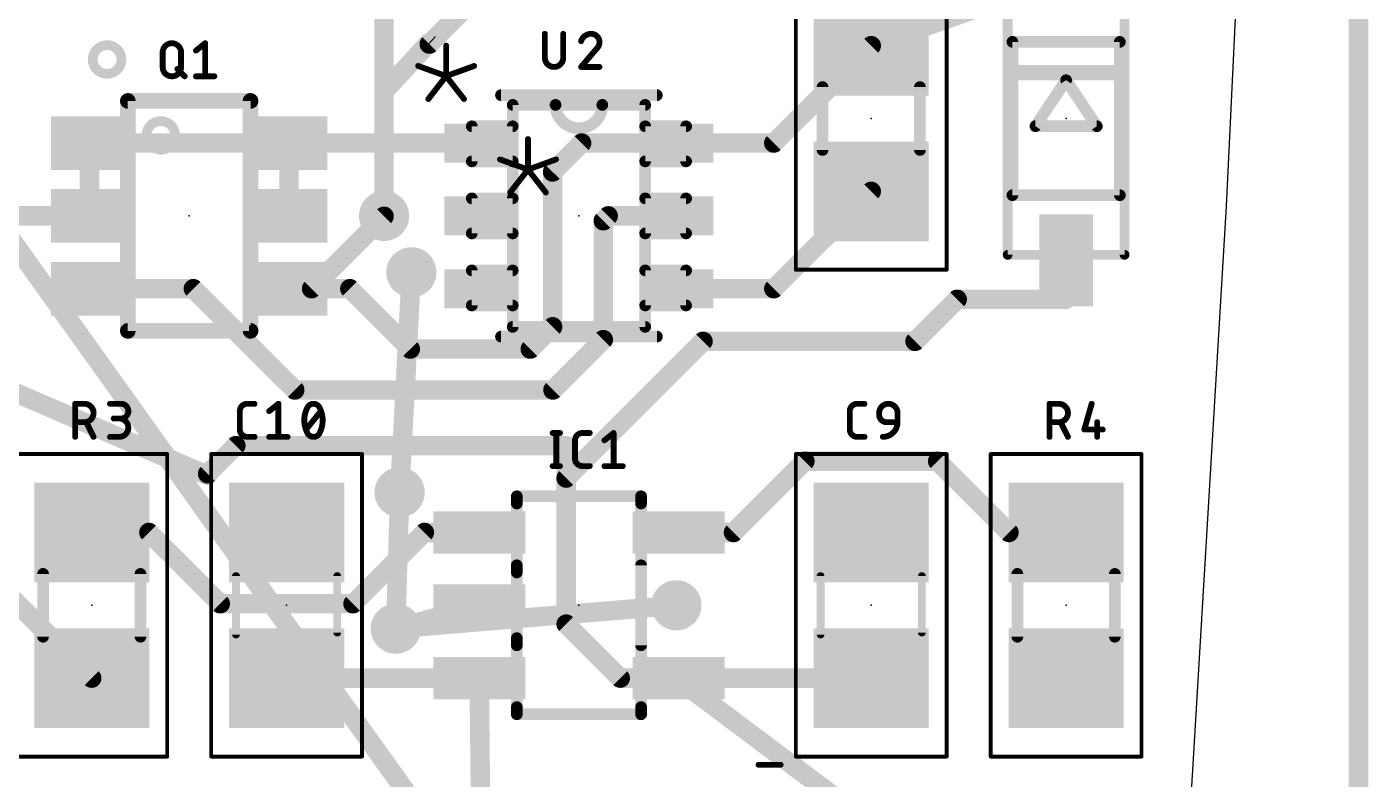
# Model space of a CAD drawing. Extents: x -61.1 to -20.2, y -31.9 to 53.5.
# Drawn here: x -37.68 to -20.19, y -21.32 to -11.5 of the extents above; entities that cross this region are included whole.
import ezdxf

# ---------------------------------------------------------------- set-up
doc = ezdxf.new("R2010")
doc.units = 0
for name, color, linetype in [('1', 12, 'CONTINUOUS'), ('16', 132, 'CONTINUOUS'), ('18', 110, 'CONTINUOUS'), ('20', 31, 'CONTINUOUS'), ('21', 253, 'CONTINUOUS'), ('23', 53, 'CONTINUOUS'), ('25', 253, 'CONTINUOUS'), ('39', 12, 'CONTINUOUS'), ('51', 253, 'CONTINUOUS')]:
    doc.layers.add(name, color=color, linetype=linetype)

# ---------------------------------------------------------------- blocks, each defined once
blk = doc.blocks.new('RECT')
blk.add_solid([(-0.5, -0.5), (0.5, -0.5), (-0.5, 0.5), (0.5, 0.5)])
blk = doc.blocks.new('ROUNDV')
at = {"const_width": 0.5}
blk.add_lwpolyline([(0, -0.25, 1), (0, 0.25, 1), (0, -0.25)], format="xyb", dxfattribs=at)

msp = doc.modelspace()

# ---------------------------------------------------------------- linework, layer by layer
at = {"layer": '1', "const_width": 0.254}
for points in [[(-20.32, 48.26), (-20.32, -24.13)], [(-26.67, -11.75), (-24.13, -10.85)], [(-27.94, -13.02), (-26.67, -11.75)], [(-36.86, -13.02), (-34.26, -13.02)], [(-36.86, -13.02), (-36.86, -13.97)], [(-34.26, -13.02), (-34.26, -13.97)], [(-34.26, -13.02), (-31.7945, -13.02)], [(-30.8229, -13.3971), (-30.4458, -13.02)], [(-30.4458, -13.02), (-29.1655, -13.02)], [(-29.1655, -13.02), (-27.94, -13.02)], [(-30.8229, -15.4167), (-30.8229, -13.3971)], [(-27.94, -14.92), (-26.67, -13.65)], [(-36.86, -13.97), (-38.1, -13.97)], [(-33.02, -13.9751), (-33.9649, -14.92)], [(-33.02, -13.9751), (-33.02, -13.97)], [(-30.099, -13.97), (-30.1625, -14.0335)], [(-30.1625, -14.0335), (-30.1625, -15.5851)], [(-29.1655, -13.97), (-30.099, -13.97)], [(-24.13, -15.058), (-24.13, -14.55)], [(-41.6083, -14.6469), (-35.3194, -17.3557)], [(-35.5051, -14.92), (-36.86, -14.92)], [(-34.1843, -16.2408), (-35.5051, -14.92)], [(-34.26, -14.92), (-33.4659, -14.92)], [(-34.26, -14.92), (-33.9649, -14.92)], [(-33.4659, -14.92), (-32.6785, -15.7074)], [(-29.1655, -14.92), (-27.94, -14.92)], [(-41.8186, -15.0114), (-36.83, -20)], [(-26.0985, -15.6064), (-25.5501, -15.058)], [(-24.13, -15.058), (-25.5501, -15.058)], [(-31.1136, -15.7074), (-30.8229, -15.4167)], [(-30.1625, -15.5851), (-30.8182, -16.2408)], [(-30.6466, -17.3904), (-28.8626, -15.6064)], [(-28.8626, -15.6064), (-26.0985, -15.6064)], [(-32.6785, -15.7074), (-31.1136, -15.7074)], [(-30.8182, -16.2408), (-34.1843, -16.2408)], [(-35.3194, -17.3343), (-34.9525, -16.9674)], [(-34.9525, -16.9674), (-30.6466, -16.9674)], [(-30.6466, -16.9674), (-30.6466, -18.0254)], [(-28.4651, -18.1), (-27.5357, -17.1706)], [(-27.5357, -17.1706), (-25.8043, -17.1706)], [(-25.8043, -17.1706), (-24.8749, -18.1)], [(-35.3194, -17.3557), (-35.3194, -17.3343)], [(-30.6466, -17.3904), (-30.6466, -18.0254)], [(-36.0851, -18.1), (-36.83, -18.1)], [(-35.1557, -19.0294), (-36.0851, -18.1)], [(-32.4949, -18.1), (-33.4243, -19.0294)], [(-31.78, -18.1), (-32.4949, -18.1)], [(-30.6466, -18.0254), (-30.6466, -19.2954)], [(-29.18, -18.1), (-28.4651, -18.1)], [(-24.8749, -18.1), (-24.13, -18.1)], [(-33.4243, -19.0294), (-35.1557, -19.0294)], [(-32.8676, -19.3548), (-31.78, -19.05)], [(-29.942, -20), (-30.6466, -19.2954)], [(-34.29, -20), (-31.78, -20)], [(-31.78, -20), (-31.75, -22.86)], [(-29.942, -20), (-29.21, -20)], [(-29.21, -20), (-29.18, -20)], [(-25.4, -22.86), (-29.21, -20)], [(-26.67, -20), (-29.18, -20)], [(-26.67, -20), (-26.67, -19.8951)]]:
    msp.add_lwpolyline(points, dxfattribs=at)
at = {"layer": '1', "const_width": 0.127}
for points in [[(-26.6912, -11.6901, 1), (-26.6488, -11.8099)], [(-26.6251, -11.7949, 1), (-26.7149, -11.7051)], [(-36.86, -12.9565, 1), (-36.86, -13.0835)], [(-36.7965, -13.02, 1), (-36.9235, -13.02)], [(-34.1965, -13.02, 1), (-34.3235, -13.02)], [(-34.26, -12.9565, 1), (-34.26, -13.0835)], [(-34.26, -13.0835, 1), (-34.26, -12.9565)], [(-31.7945, -13.0835, 1), (-31.7945, -12.9565)], [(-30.4458, -12.9565, 1), (-30.4458, -13.0835)], [(-30.4009, -13.0649, 1), (-30.4907, -12.9751)], [(-29.1655, -12.9565, 1), (-29.1655, -13.0835)], [(-29.1655, -13.0835, 1), (-29.1655, -12.9565)], [(-27.9849, -12.9751, 1), (-27.8951, -13.0649)], [(-27.94, -13.0835, 1), (-27.94, -12.9565)], [(-30.7594, -13.3971, 1), (-30.8864, -13.3971)], [(-30.8678, -13.3522, 1), (-30.778, -13.442)], [(-26.6251, -13.6949, 1), (-26.7149, -13.6051)], [(-36.9235, -13.97, 1), (-36.7965, -13.97)], [(-36.86, -14.0335, 1), (-36.86, -13.9065)], [(-34.3235, -13.97, 1), (-34.1965, -13.97)], [(-32.9565, -13.97, 1), (-33.0835, -13.97)], [(-33.0835, -13.9751, 1), (-32.9565, -13.9751)], [(-32.9751, -14.02, 1), (-33.0649, -13.9302)], [(-30.099, -14.0335, 1), (-30.226, -14.0335)], [(-30.2074, -13.9886, 1), (-30.1176, -14.0784)], [(-30.099, -13.9065, 1), (-30.099, -14.0335)], [(-30.0541, -14.0149, 1), (-30.1439, -13.9251)], [(-29.1655, -14.0335, 1), (-29.1655, -13.9065)], [(-24.0665, -14.55, 1), (-24.1935, -14.55)], [(-36.86, -14.8565, 1), (-36.86, -14.9835)], [(-35.4602, -14.8751, 1), (-35.55, -14.9649)], [(-35.5051, -14.9835, 1), (-35.5051, -14.8565)], [(-34.26, -14.8565, 1), (-34.26, -14.9835)], [(-34.26, -14.8565, 1), (-34.26, -14.9835)], [(-34.0098, -14.8751, 1), (-33.92, -14.9649)], [(-33.9649, -14.9835, 1), (-33.9649, -14.8565)], [(-33.421, -14.8751, 1), (-33.5108, -14.9649)], [(-33.4659, -14.9835, 1), (-33.4659, -14.8565)], [(-29.1655, -14.8565, 1), (-29.1655, -14.9835)], [(-27.9849, -14.8751, 1), (-27.8951, -14.9649)], [(-27.94, -14.9835, 1), (-27.94, -14.8565)], [(-25.5501, -14.9945, 1), (-25.5501, -15.1215)], [(-25.5052, -15.1029, 1), (-25.595, -15.0131)], [(-24.1935, -15.058, 1), (-24.0665, -15.058)], [(-24.13, -15.1215, 1), (-24.13, -14.9945)], [(-30.8864, -15.4167, 1), (-30.7594, -15.4167)], [(-30.778, -15.4616, 1), (-30.8678, -15.3718)], [(-30.226, -15.5851, 1), (-30.099, -15.5851)], [(-30.1176, -15.63, 1), (-30.2074, -15.5402)], [(-28.8626, -15.5429, 1), (-28.8626, -15.6699)], [(-28.8177, -15.6513, 1), (-28.9075, -15.5615)], [(-26.1434, -15.5615, 1), (-26.0536, -15.6513)], [(-26.0985, -15.6699, 1), (-26.0985, -15.5429)], [(-32.6785, -15.6439, 1), (-32.6785, -15.7709)], [(-32.7234, -15.7523, 1), (-32.6336, -15.6625)], [(-31.1585, -15.6625, 1), (-31.0687, -15.7523)], [(-31.1136, -15.7709, 1), (-31.1136, -15.6439)], [(-34.1843, -16.1773, 1), (-34.1843, -16.3043)], [(-34.2292, -16.2857, 1), (-34.1394, -16.1959)], [(-30.8631, -16.1959, 1), (-30.7733, -16.2857)], [(-30.8182, -16.3043, 1), (-30.8182, -16.1773)], [(-34.9525, -16.9039, 1), (-34.9525, -17.0309)], [(-34.9076, -17.0123, 1), (-34.9974, -16.9225)], [(-30.5831, -16.9674, 1), (-30.7101, -16.9674)], [(-30.6466, -17.0309, 1), (-30.6466, -16.9039)], [(-27.5357, -17.1071, 1), (-27.5357, -17.2341)], [(-27.4908, -17.2155, 1), (-27.5806, -17.1257)], [(-25.7594, -17.1257, 1), (-25.8492, -17.2155)], [(-25.8043, -17.2341, 1), (-25.8043, -17.1071)], [(-35.2559, -17.3343, 1), (-35.3829, -17.3343)], [(-35.3643, -17.2894, 1), (-35.2745, -17.3792)], [(-35.3829, -17.3557, 1), (-35.2559, -17.3557)], [(-35.3445, -17.414, 1), (-35.2943, -17.2974)], [(-30.5831, -17.3904, 1), (-30.7101, -17.3904)], [(-30.6915, -17.3455, 1), (-30.6017, -17.4353)], [(-36.83, -18.0365, 1), (-36.83, -18.1635)], [(-36.0402, -18.0551, 1), (-36.13, -18.1449)], [(-36.0851, -18.1635, 1), (-36.0851, -18.0365)], [(-32.4949, -18.0365, 1), (-32.4949, -18.1635)], [(-32.45, -18.1449, 1), (-32.5398, -18.0551)], [(-31.78, -18.1635, 1), (-31.78, -18.0365)], [(-30.5831, -18.0254, 1), (-30.7101, -18.0254)], [(-30.7101, -18.0254, 1), (-30.5831, -18.0254)], [(-30.7101, -18.0254, 1), (-30.5831, -18.0254)], [(-29.18, -18.0365, 1), (-29.18, -18.1635)], [(-28.51, -18.0551, 1), (-28.4202, -18.1449)], [(-28.4651, -18.1635, 1), (-28.4651, -18.0365)], [(-24.8749, -18.0365, 1), (-24.8749, -18.1635)], [(-24.9198, -18.1449, 1), (-24.83, -18.0551)], [(-24.13, -18.1635, 1), (-24.13, -18.0365)], [(-35.1557, -18.9659, 1), (-35.1557, -19.0929)], [(-35.2006, -19.0743, 1), (-35.1108, -18.9845)], [(-33.4692, -18.9845, 1), (-33.3794, -19.0743)], [(-33.4243, -19.0929, 1), (-33.4243, -18.9659)], [(-31.7629, -19.1111, 1), (-31.7971, -18.9889)], [(-32.8847, -19.2937, 1), (-32.8505, -19.4159)], [(-30.6017, -19.2505, 1), (-30.6915, -19.3403)], [(-30.7101, -19.2954, 1), (-30.5831, -19.2954)], [(-36.8749, -20.0449, 1), (-36.7851, -19.9551)], [(-34.29, -19.9365, 1), (-34.29, -20.0635)], [(-31.7165, -19.9993, 1), (-31.8435, -20.0007)], [(-31.78, -20.0635, 1), (-31.78, -19.9365)], [(-29.942, -19.9365, 1), (-29.942, -20.0635)], [(-29.9869, -20.0449, 1), (-29.8971, -19.9551)], [(-29.21, -19.9365, 1), (-29.21, -20.0635)], [(-29.1719, -19.9492, 1), (-29.2481, -20.0508)], [(-29.18, -19.9365, 1), (-29.18, -20.0635)], [(-29.21, -20.0635, 1), (-29.21, -19.9365)], [(-29.18, -20.0635, 1), (-29.18, -19.9365)], [(-26.6065, -19.8951, 1), (-26.7335, -19.8951)], [(-26.67, -20.0635, 1), (-26.67, -19.9365)], [(-26.7335, -20, 1), (-26.6065, -20)]]:
    msp.add_lwpolyline(points, format="xyb", dxfattribs=at)
at = {"layer": '16', "const_width": 0.254}
for points in [[(-26.67, -5.969), (-32.4301, -11.7291)], [(-33.02, -13.97), (-33.02, -10.0382)], [(-32.4413, -11.7189), (-33.02, -12.3475)], [(-32.4301, -11.7291), (-32.4413, -11.7189)], [(-33.02, -13.97), (-33.02, -12.3475)], [(-31.75, -22.86), (-38.1, -13.97)], [(-32.6644, -14.7066), (-32.8168, -17.5768)], [(-32.8168, -17.5768), (-32.8676, -19.3548)], [(-32.8676, -19.3548), (-29.21, -19.05)]]:
    msp.add_lwpolyline(points, dxfattribs=at)
at = {"layer": '16', "const_width": 0.127}
for points in [[(-32.3983, -11.6722, 1), (-32.4843, -11.7656)], [(-32.475, -11.6842, 1), (-32.3852, -11.774)], [(-32.3946, -11.7619, 1), (-32.488, -11.6759)], [(-32.4731, -11.7759, 1), (-32.3871, -11.6824)], [(-32.9565, -12.3475, 1), (-33.0835, -12.3475)], [(-33.0667, -12.3045, 1), (-32.9733, -12.3905)], [(-33.0835, -13.97, 1), (-32.9565, -13.97)], [(-33.0835, -13.97, 1), (-32.9565, -13.97)], [(-32.601, -14.71, 1), (-32.7278, -14.7032)], [(-32.7533, -17.5786, 1), (-32.8803, -17.575)], [(-32.8802, -17.5734, 1), (-32.7534, -17.5802)], [(-29.2047, -19.1133, 1), (-29.2153, -18.9867)], [(-32.8729, -19.2915, 1), (-32.8623, -19.4181)], [(-32.9311, -19.353, 1), (-32.8041, -19.3566)]]:
    msp.add_lwpolyline(points, format="xyb", dxfattribs=at)
at = {"layer": '20'}
for p, q in [((-22.0412, -13.8413), (-21.6115, -4.9089)), ((-22.5631, -22.6393), (-22.0412, -13.8413))]:
    msp.add_line(p, q, dxfattribs=at)
at = {"layer": '21'}
for points, const_width in [([(-24.892, -14.478), (-24.892, -10.922)], 0.127), ([(-23.368, -10.922), (-23.368, -14.478)], 0.127), ([(-32.2107, -11.7489), (-32.2107, -12.1468)], 0.0762), ([(-32.2107, -12.1468), (-32.5755, -12.0142)], 0.0762), ([(-32.2107, -12.1468), (-31.846, -12.0142)], 0.0762), ([(-32.4429, -12.4453), (-32.2107, -12.1468)], 0.0762), ([(-32.2107, -12.1468), (-31.9786, -12.4453)], 0.0762), ([(-34.76, -12.47), (-36.36, -12.47)], 0.127), ([(-36.36, -15.47), (-36.36, -12.47)], 0.127), ([(-29.464, -12.3952), (-31.496, -12.3952)], 0.1524), ([(-23.368, -14.478), (-24.892, -14.478)], 0.127), ([(-34.78, -15.46), (-36.36, -15.47)], 0.127), ([(-31.496, -15.5448), (-29.464, -15.5448)], 0.1524), ([(-31.29, -17.628), (-29.67, -17.628)], 0.1524), ([(-31.29, -17.722), (-31.29, -17.628)], 0.1524), ([(-29.67, -17.628), (-29.67, -17.722)], 0.1524), ([(-31.29, -18.622), (-31.29, -18.528)], 0.1524), ([(-29.67, -18.528), (-29.67, -19.572)], 0.1524), ([(-31.29, -19.572), (-31.29, -19.478)], 0.1524), ([(-31.29, -20.472), (-31.29, -20.378)], 0.1524), ([(-29.67, -20.472), (-31.29, -20.472)], 0.1524), ([(-29.67, -20.378), (-29.67, -20.472)], 0.1524)]:
    msp.add_lwpolyline(points, dxfattribs=dict(at, const_width=const_width))
for points, const_width in [([(-36.63, -12.1168, 1), (-36.63, -11.7432, 1), (-36.63, -12.1168)], 0.127), ([(-32.1917, -11.7489, 1), (-32.2298, -11.7489)], 0.0381), ([(-32.569, -11.9963, 1), (-32.582, -12.0321)], 0.0381), ([(-31.8394, -12.0321, 1), (-31.8525, -11.9963)], 0.0381), ([(-32.1957, -12.1352, 1), (-32.2258, -12.1585)], 0.0381), ([(-32.2172, -12.1289, 1), (-32.2042, -12.1647)], 0.0381), ([(-32.2298, -12.1468, 1), (-32.1917, -12.1468)], 0.0381), ([(-32.1957, -12.1585, 1), (-32.2258, -12.1352)], 0.0381), ([(-32.2172, -12.1647, 1), (-32.2042, -12.1289)], 0.0381), ([(-36.3282, -12.47, 1), (-36.3918, -12.47)], 0.0635), ([(-36.36, -12.4383, 1), (-36.36, -12.5018)], 0.0635), ([(-34.76, -12.5018, 1), (-34.76, -12.4383)], 0.0635), ([(-31.496, -12.3571, 1), (-31.496, -12.4333)], 0.0762), ([(-29.464, -12.4333, 1), (-29.464, -12.3571)], 0.0762), ([(-32.4579, -12.4336, 1), (-32.4278, -12.457)], 0.0381), ([(-31.9936, -12.457, 1), (-31.9636, -12.4336)], 0.0381), ([(-35.93, -13.1068, 1), (-35.93, -12.7332, 1), (-35.93, -13.1068)], 0.127), ([(-24.892, -14.4463, 1), (-24.892, -14.5098)], 0.0635), ([(-24.9237, -14.478, 1), (-24.8603, -14.478)], 0.0635), ([(-23.3998, -14.478, 1), (-23.3363, -14.478)], 0.0635), ([(-23.368, -14.5098, 1), (-23.368, -14.4463)], 0.0635), ([(-36.3918, -15.47, 1), (-36.3282, -15.47)], 0.0635), ([(-36.3602, -15.4383, 1), (-36.3598, -15.5017)], 0.0635), ([(-34.7798, -15.4917, 1), (-34.7802, -15.4283)], 0.0635), ([(-31.496, -15.5067, 1), (-31.496, -15.5829)], 0.0762), ([(-29.464, -15.5829, 1), (-29.464, -15.5067)], 0.0762), ([(-31.29, -17.5899, 1), (-31.29, -17.6661)], 0.0762), ([(-31.2519, -17.628, 1), (-31.3281, -17.628)], 0.0762), ([(-29.6319, -17.628, 1), (-29.7081, -17.628)], 0.0762), ([(-29.67, -17.6661, 1), (-29.67, -17.5899)], 0.0762), ([(-31.3281, -17.722, 1), (-31.2519, -17.722)], 0.0762), ([(-29.7081, -17.722, 1), (-29.6319, -17.722)], 0.0762), ([(-31.2519, -18.528, 1), (-31.3281, -18.528)], 0.0762), ([(-29.6319, -18.528, 1), (-29.7081, -18.528)], 0.0762), ([(-31.3281, -18.622, 1), (-31.2519, -18.622)], 0.0762), ([(-31.2519, -19.478, 1), (-31.3281, -19.478)], 0.0762), ([(-31.3281, -19.572, 1), (-31.2519, -19.572)], 0.0762), ([(-29.7081, -19.572, 1), (-29.6319, -19.572)], 0.0762), ([(-31.2519, -20.378, 1), (-31.3281, -20.378)], 0.0762), ([(-31.29, -20.4339, 1), (-31.29, -20.5101)], 0.0762), ([(-31.3281, -20.472, 1), (-31.2519, -20.472)], 0.0762), ([(-29.6319, -20.378, 1), (-29.7081, -20.378)], 0.0762), ([(-29.7081, -20.472, 1), (-29.6319, -20.472)], 0.0762), ([(-29.67, -20.5101, 1), (-29.67, -20.4339)], 0.0762)]:
    msp.add_lwpolyline(points, format="xyb", dxfattribs=dict(at, const_width=const_width))
at = {"layer": '23'}
for p in [(-26.67, -12.7), (-24.13, -12.7), (-35.56, -13.97), (-30.48, -13.97), (-36.83, -19.05), (-34.29, -19.05), (-30.48, -19.05), (-26.67, -19.05), (-24.13, -19.05)]:
    msp.add_point(p, dxfattribs=at)
at = {"layer": '25'}
for points, const_width in [([(-35.6657, -11.8376, 1), (-35.9056, -11.8376)], 0.0762), ([(-35.3325, -11.7177, 1), (-35.3706, -11.7177)], 0.0381), ([(-35.3396, -11.7326, 1), (-35.3634, -11.7028)], 0.0381), ([(-30.9055, -11.5951, 1), (-30.9436, -11.5951)], 0.0381), ([(-30.6656, -11.5951, 1), (-30.7037, -11.5951)], 0.0381), ([(-30.3201, -11.5951, 0.3252), (-30.4521, -11.6911)], 0.0762), ([(-30.4702, -11.6852, 1), (-30.4339, -11.6969)], 0.0381), ([(-30.2122, -11.7031, 0.4142), (-30.3201, -11.5951)], 0.0762), ([(-30.3201, -11.5761, 1), (-30.3201, -11.6142)], 0.0381), ([(-30.3201, -11.6141, 1), (-30.3201, -11.5761)], 0.0381), ([(-30.2482, -11.787, 0.2053), (-30.2122, -11.7031)], 0.0762), ([(-30.1931, -11.703, 1), (-30.2312, -11.7031)], 0.0381), ([(-30.2312, -11.7031, 1), (-30.1931, -11.7031)], 0.0381), ([(-35.8865, -11.8376, 1), (-35.9246, -11.8376)], 0.0381), ([(-35.9246, -11.8376, 1), (-35.8865, -11.8376)], 0.0381), ([(-35.6466, -11.8376, 1), (-35.6847, -11.8376)], 0.0381), ([(-35.6847, -11.8376, 1), (-35.6466, -11.8376)], 0.0381), ([(-35.4834, -11.7988, 1), (-35.4596, -11.8285)], 0.0381), ([(-30.9055, -11.907, 1), (-30.9436, -11.907)], 0.0381), ([(-30.9436, -11.907, 1), (-30.9055, -11.907)], 0.0381), ([(-30.9245, -11.907, 1), (-30.6846, -11.907)], 0.0762), ([(-30.6656, -11.907, 1), (-30.7037, -11.907)], 0.0381), ([(-30.7037, -11.907, 1), (-30.6656, -11.907)], 0.0381), ([(-30.2613, -11.7732, 1), (-30.235, -11.8008)], 0.0381), ([(-30.2336, -11.7994, 1), (-30.2627, -11.7747)], 0.0381), ([(-35.9056, -12.0295, 1), (-35.6657, -12.0295)], 0.0762), ([(-35.8865, -12.0295, 1), (-35.9246, -12.0295)], 0.0381), ([(-35.9246, -12.0295, 1), (-35.8865, -12.0295)], 0.0381), ([(-35.7002, -12.0401, 1), (-35.7271, -12.067)], 0.0381), ([(-35.6466, -12.0295, 1), (-35.6847, -12.0295)], 0.0381), ([(-35.6847, -12.0295, 1), (-35.6466, -12.0295)], 0.0381), ([(-30.4521, -12.0079, 1), (-30.4521, -12.046)], 0.0381), ([(-30.4666, -12.0146, 1), (-30.4375, -12.0392)], 0.0381), ([(-30.2122, -12.046, 1), (-30.2122, -12.0079)], 0.0381), ([(-35.6312, -12.163, 1), (-35.6042, -12.136)], 0.0381), ([(-35.4715, -12.1304, 1), (-35.4715, -12.1685)], 0.0381), ([(-35.3706, -12.1495, 1), (-35.3325, -12.1495)], 0.0381), ([(-35.2316, -12.1685, 1), (-35.2316, -12.1304)], 0.0381), ([(-37.0269, -16.4211, 1), (-37.065, -16.4211)], 0.0381), ([(-37.0459, -16.402, 1), (-37.0459, -16.4401)], 0.0381), ([(-36.926, -16.661, 1), (-36.926, -16.4211)], 0.0762), ([(-36.926, -16.402, 1), (-36.926, -16.4401)], 0.0381), ([(-36.926, -16.4401, 1), (-36.926, -16.402)], 0.0381), ([(-36.5929, -16.402, 1), (-36.5929, -16.4401)], 0.0381), ([(-36.449, -16.613, 1), (-36.449, -16.4211)], 0.0762), ([(-36.449, -16.402, 1), (-36.449, -16.4401)], 0.0381), ([(-36.449, -16.4401, 1), (-36.449, -16.402)], 0.0381), ([(-34.8041, -16.4211, 0.4142), (-34.9001, -16.5171)], 0.0762), ([(-34.8041, -16.402, 1), (-34.8041, -16.4401)], 0.0381), ([(-34.8041, -16.4401, 1), (-34.8041, -16.402)], 0.0381), ([(-34.7082, -16.4401, 1), (-34.7082, -16.402)], 0.0381), ([(-34.3782, -16.4211, 1), (-34.4163, -16.4211)], 0.0381), ([(-34.3853, -16.436, 1), (-34.4091, -16.4062)], 0.0381), ([(-33.94, -16.4211, 0.3205), (-34.024, -16.4811)], 0.0762), ([(-33.8561, -16.4811, 0.3205), (-33.94, -16.4211)], 0.0762), ([(-33.94, -16.4021, 1), (-33.94, -16.4401)], 0.0381), ([(-33.94, -16.4401, 1), (-33.94, -16.4021)], 0.0381), ([(-26.8539, -16.4211, 0.4142), (-26.9499, -16.5171)], 0.0762), ([(-26.8539, -16.402, 1), (-26.8539, -16.4401)], 0.0381), ([(-26.8539, -16.4401, 1), (-26.8539, -16.402)], 0.0381), ([(-26.758, -16.4401, 1), (-26.758, -16.402)], 0.0381), ([(-26.3271, -16.541, 1), (-26.567, -16.541)], 0.0762), ([(-24.3269, -16.4211, 1), (-24.365, -16.4211)], 0.0381), ([(-24.3459, -16.402, 1), (-24.3459, -16.4401)], 0.0381), ([(-24.226, -16.661, 1), (-24.226, -16.4211)], 0.0762), ([(-24.226, -16.402, 1), (-24.226, -16.4401)], 0.0381), ([(-24.226, -16.4401, 1), (-24.226, -16.402)], 0.0381), ([(-23.7787, -16.4263, 1), (-23.8153, -16.4159)], 0.0381), ([(-36.545, -16.594, 1), (-36.545, -16.6321)], 0.0381), ([(-36.473, -16.8529, 1), (-36.473, -16.613)], 0.0762), ([(-36.473, -16.594, 1), (-36.473, -16.6321)], 0.0381), ([(-36.449, -16.594, 1), (-36.449, -16.6321)], 0.0381), ([(-36.449, -16.6321, 1), (-36.449, -16.594)], 0.0381), ([(-34.881, -16.5171, 1), (-34.9191, -16.5171)], 0.0381), ([(-34.9191, -16.5171, 1), (-34.881, -16.5171)], 0.0381), ([(-34.5291, -16.5022, 1), (-34.5053, -16.5319)], 0.0381), ([(-34.024, -16.4811, 0.1139), (-34.06, -16.637)], 0.0762), ([(-34.06, -16.637, 0.1139), (-34.024, -16.7929)], 0.0762), ([(-34.0409, -16.637, 1), (-34.079, -16.637)], 0.0381), ([(-34.042, -16.4749, 1), (-34.006, -16.4873)], 0.0381), ([(-34.0069, -16.4894, 1), (-34.0411, -16.4727)], 0.0381), ([(-33.8201, -16.637, 0.1139), (-33.8561, -16.4811)], 0.0762), ([(-33.839, -16.4727, 1), (-33.8732, -16.4894)], 0.0381), ([(-33.8561, -16.7929, 0.1139), (-33.8201, -16.637)], 0.0762), ([(-33.8741, -16.4873, 1), (-33.8381, -16.4749)], 0.0381), ([(-33.8292, -16.529, 1), (-33.859, -16.5052)], 0.0381), ([(-33.8011, -16.637, 1), (-33.8391, -16.637)], 0.0381), ([(-26.9308, -16.5171, 1), (-26.9689, -16.5171)], 0.0381), ([(-26.9689, -16.5171, 1), (-26.9308, -16.5171)], 0.0381), ([(-26.567, -16.565, 0.4142), (-26.471, -16.661)], 0.0762), ([(-26.5479, -16.541, 1), (-26.586, -16.541)], 0.0381), ([(-26.586, -16.541, 1), (-26.5479, -16.541)], 0.0381), ([(-26.5479, -16.565, 1), (-26.586, -16.565)], 0.0381), ([(-26.586, -16.565, 1), (-26.5479, -16.565)], 0.0381), ([(-26.3081, -16.541, 1), (-26.3462, -16.541)], 0.0381), ([(-26.3462, -16.541, 1), (-26.3081, -16.541)], 0.0381), ([(-37.0459, -16.6419, 1), (-37.0459, -16.68)], 0.0381), ([(-36.926, -16.6419, 1), (-36.926, -16.68)], 0.0381), ([(-36.926, -16.68, 1), (-36.926, -16.6419)], 0.0381), ([(-36.8849, -16.6525, 1), (-36.919, -16.6695)], 0.0381), ([(-34.9001, -16.7569, 0.4142), (-34.8041, -16.8529)], 0.0762), ([(-34.881, -16.7569, 1), (-34.9191, -16.7569)], 0.0381), ([(-34.9191, -16.7569, 1), (-34.881, -16.7569)], 0.0381), ([(-34.079, -16.637, 1), (-34.0409, -16.637)], 0.0381), ([(-34.0509, -16.745, 1), (-34.0211, -16.7688)], 0.0381), ([(-34.024, -16.7929, 0.3205), (-33.94, -16.8529)], 0.0762), ([(-34.006, -16.7867, 1), (-34.042, -16.7991)], 0.0381), ([(-34.0411, -16.8013, 1), (-34.0069, -16.7846)], 0.0381), ([(-33.94, -16.8529, 0.3205), (-33.8561, -16.7929)], 0.0762), ([(-33.8732, -16.7846, 1), (-33.839, -16.8013)], 0.0381), ([(-33.8381, -16.7991, 1), (-33.8741, -16.7867)], 0.0381), ([(-33.8391, -16.637, 1), (-33.8011, -16.637)], 0.0381), ([(-30.8229, -16.783, 1), (-30.8229, -16.8211)], 0.0381), ([(-30.7559, -16.8021, 1), (-30.794, -16.8021)], 0.0381), ([(-30.7269, -16.8211, 1), (-30.7269, -16.783)], 0.0381), ([(-30.4351, -16.8021, 0.4142), (-30.531, -16.8981)], 0.0762), ([(-30.4351, -16.783, 1), (-30.4351, -16.8211)], 0.0381), ([(-30.4351, -16.8211, 1), (-30.4351, -16.783)], 0.0381), ([(-30.3391, -16.8211, 1), (-30.3391, -16.783)], 0.0381), ([(-30.0091, -16.8021, 1), (-30.0472, -16.8021)], 0.0381), ([(-30.0163, -16.817, 1), (-30.0401, -16.7872)], 0.0381), ([(-26.9499, -16.7569, 0.4142), (-26.8539, -16.8529)], 0.0762), ([(-26.9308, -16.7569, 1), (-26.9689, -16.7569)], 0.0381), ([(-26.9689, -16.7569, 1), (-26.9308, -16.7569)], 0.0381), ([(-26.519, -16.8529, 0.4142), (-26.3271, -16.661)], 0.0762), ([(-26.471, -16.6419, 1), (-26.471, -16.68)], 0.0381), ([(-26.471, -16.68, 1), (-26.471, -16.6419)], 0.0381), ([(-26.3081, -16.661, 1), (-26.3462, -16.661)], 0.0381), ([(-26.3462, -16.661, 1), (-26.3081, -16.661)], 0.0381), ([(-26.3271, -16.68, 1), (-26.3271, -16.6419)], 0.0381), ([(-24.3459, -16.6419, 1), (-24.3459, -16.68)], 0.0381), ([(-24.226, -16.6419, 1), (-24.226, -16.68)], 0.0381), ([(-24.226, -16.68, 1), (-24.226, -16.6419)], 0.0381), ([(-24.1849, -16.6525, 1), (-24.219, -16.6695)], 0.0381), ([(-23.9113, -16.7517, 1), (-23.8746, -16.7622)], 0.0381), ([(-23.8929, -16.7379, 1), (-23.8929, -16.776)], 0.0381), ([(-23.706, -16.661, 1), (-23.7441, -16.661)], 0.0381), ([(-23.653, -16.776, 1), (-23.653, -16.7379)], 0.0381), ([(-37.065, -16.8529, 1), (-37.0269, -16.8529)], 0.0381), ([(-36.8231, -16.8614, 1), (-36.789, -16.8444)], 0.0381), ([(-36.5929, -16.8339, 1), (-36.5929, -16.872)], 0.0381), ([(-36.473, -16.8339, 1), (-36.473, -16.872)], 0.0381), ([(-36.473, -16.872, 1), (-36.473, -16.8339)], 0.0381), ([(-34.8041, -16.8339, 1), (-34.8041, -16.872)], 0.0381), ([(-34.8041, -16.872, 1), (-34.8041, -16.8339)], 0.0381), ([(-34.7082, -16.872, 1), (-34.7082, -16.8339)], 0.0381), ([(-34.5172, -16.8339, 1), (-34.5172, -16.872)], 0.0381), ([(-34.4163, -16.8529, 1), (-34.3782, -16.8529)], 0.0381), ([(-34.2773, -16.872, 1), (-34.2773, -16.8339)], 0.0381), ([(-33.94, -16.8339, 1), (-33.94, -16.8719)], 0.0381), ([(-33.94, -16.8719, 1), (-33.94, -16.8339)], 0.0381), ([(-30.512, -16.8981, 1), (-30.5501, -16.8981)], 0.0381), ([(-30.5501, -16.8981, 1), (-30.512, -16.8981)], 0.0381), ([(-30.16, -16.8832, 1), (-30.1362, -16.9129)], 0.0381), ([(-26.8539, -16.8339, 1), (-26.8539, -16.872)], 0.0381), ([(-26.8539, -16.872, 1), (-26.8539, -16.8339)], 0.0381), ([(-26.758, -16.872, 1), (-26.758, -16.8339)], 0.0381), ([(-26.519, -16.8339, 1), (-26.519, -16.8719)], 0.0381), ([(-24.365, -16.8529, 1), (-24.3269, -16.8529)], 0.0381), ([(-24.1231, -16.8614, 1), (-24.089, -16.8444)], 0.0381), ([(-23.7441, -16.8529, 1), (-23.706, -16.8529)], 0.0381), ([(-30.512, -17.1379, 1), (-30.5501, -17.1379)], 0.0381), ([(-30.5501, -17.1379, 1), (-30.512, -17.1379)], 0.0381), ([(-30.531, -17.1379, 0.4142), (-30.4351, -17.2339)], 0.0762), ([(-30.8229, -17.2149, 1), (-30.8229, -17.253)], 0.0381), ([(-30.794, -17.2339, 1), (-30.7559, -17.2339)], 0.0381), ([(-30.7269, -17.253, 1), (-30.7269, -17.2149)], 0.0381), ([(-30.4351, -17.2149, 1), (-30.4351, -17.253)], 0.0381), ([(-30.4351, -17.253, 1), (-30.4351, -17.2149)], 0.0381), ([(-30.3391, -17.253, 1), (-30.3391, -17.2149)], 0.0381), ([(-30.1481, -17.2149, 1), (-30.1481, -17.253)], 0.0381), ([(-30.0472, -17.2339, 1), (-30.0091, -17.2339)], 0.0381), ([(-29.9082, -17.253, 1), (-29.9082, -17.2149)], 0.0381), ([(-28.139, -21.1109, 1), (-28.139, -21.149)], 0.0381), ([(-27.8511, -21.149, 1), (-27.8511, -21.1109)], 0.0381)]:
    msp.add_lwpolyline(points, format="xyb", dxfattribs=dict(at, const_width=const_width))
at = {"layer": '25', "const_width": 0.0762}
for points in [[(-35.4715, -11.8136), (-35.3515, -11.7177)], [(-35.3515, -11.7177), (-35.3515, -12.1495)], [(-30.9245, -11.5951), (-30.9245, -11.907)], [(-30.6846, -11.907), (-30.6846, -11.5951)], [(-35.9056, -12.0295), (-35.9056, -11.8376)], [(-35.6657, -11.8376), (-35.6657, -12.0295)], [(-30.2482, -11.787), (-30.4521, -12.0269)], [(-35.7136, -12.0535), (-35.6177, -12.1495)], [(-30.4521, -12.0269), (-30.2122, -12.0269)], [(-35.4715, -12.1495), (-35.2316, -12.1495)], [(-37.0459, -16.8529), (-37.0459, -16.4211)], [(-37.0459, -16.4211), (-36.926, -16.4211)], [(-36.5929, -16.4211), (-36.449, -16.4211)], [(-34.8041, -16.4211), (-34.7082, -16.4211)], [(-34.5172, -16.5171), (-34.3972, -16.4211)], [(-34.3972, -16.4211), (-34.3972, -16.8529)], [(-26.8539, -16.4211), (-26.758, -16.4211)], [(-24.3459, -16.8529), (-24.3459, -16.4211)], [(-24.3459, -16.4211), (-24.226, -16.4211)], [(-23.797, -16.4211), (-23.8929, -16.7569)], [(-36.449, -16.613), (-36.545, -16.613)], [(-34.9001, -16.7569), (-34.9001, -16.5171)], [(-34.036, -16.7569), (-33.8441, -16.5171)], [(-26.9499, -16.7569), (-26.9499, -16.5171)], [(-26.567, -16.565), (-26.567, -16.541)], [(-26.3271, -16.541), (-26.3271, -16.661)], [(-36.926, -16.661), (-37.0459, -16.661)], [(-36.806, -16.8529), (-36.902, -16.661)], [(-30.8229, -16.8021), (-30.7269, -16.8021)], [(-30.7749, -16.8021), (-30.7749, -17.2339)], [(-30.4351, -16.8021), (-30.3391, -16.8021)], [(-30.1481, -16.8981), (-30.0282, -16.8021)], [(-30.0282, -16.8021), (-30.0282, -17.2339)], [(-26.3271, -16.661), (-26.471, -16.661)], [(-24.226, -16.661), (-24.3459, -16.661)], [(-24.106, -16.8529), (-24.202, -16.661)], [(-23.8929, -16.7569), (-23.653, -16.7569)], [(-23.725, -16.661), (-23.725, -16.8529)], [(-36.5929, -16.8529), (-36.473, -16.8529)], [(-34.7082, -16.8529), (-34.8041, -16.8529)], [(-34.5172, -16.8529), (-34.2773, -16.8529)], [(-30.531, -17.1379), (-30.531, -16.8981)], [(-26.758, -16.8529), (-26.8539, -16.8529)], [(-30.8229, -17.2339), (-30.7269, -17.2339)], [(-30.3391, -17.2339), (-30.4351, -17.2339)], [(-30.1481, -17.2339), (-29.9082, -17.2339)], [(-28.139, -21.13), (-27.8511, -21.13)]]:
    msp.add_lwpolyline(points, dxfattribs=at)
at = {"layer": '39', "const_width": 0.0508}
for points in [[(-27.653, -14.673), (-27.653, -10.727)], [(-25.687, -10.727), (-25.687, -14.673)], [(-25.687, -14.673), (-27.653, -14.673)], [(-37.813, -17.077), (-35.847, -17.077)], [(-35.847, -17.077), (-35.847, -21.023)], [(-35.273, -21.023), (-35.273, -17.077)], [(-35.273, -17.077), (-33.307, -17.077)], [(-33.307, -17.077), (-33.307, -21.023)], [(-27.653, -21.023), (-27.653, -17.077)], [(-27.653, -17.077), (-25.687, -17.077)], [(-25.687, -17.077), (-25.687, -21.023)], [(-25.113, -21.023), (-25.113, -17.077)], [(-25.113, -17.077), (-23.147, -17.077)], [(-23.147, -17.077), (-23.147, -21.023)], [(-35.847, -21.023), (-37.813, -21.023)], [(-33.307, -21.023), (-35.273, -21.023)], [(-25.687, -21.023), (-27.653, -21.023)], [(-23.147, -21.023), (-25.113, -21.023)]]:
    msp.add_lwpolyline(points, dxfattribs=at)
at = {"layer": '39', "const_width": 0.0254}
for points in [[(-27.653, -14.6603, 1), (-27.653, -14.6857)], [(-27.6657, -14.673, 1), (-27.6403, -14.673)], [(-25.6997, -14.673, 1), (-25.6743, -14.673)], [(-25.687, -14.6857, 1), (-25.687, -14.6603)], [(-35.8343, -17.077, 1), (-35.8597, -17.077)], [(-35.847, -17.0897, 1), (-35.847, -17.0643)], [(-35.2603, -17.077, 1), (-35.2857, -17.077)], [(-35.273, -17.0643, 1), (-35.273, -17.0897)], [(-33.2943, -17.077, 1), (-33.3197, -17.077)], [(-33.307, -17.0897, 1), (-33.307, -17.0643)], [(-27.6403, -17.077, 1), (-27.6657, -17.077)], [(-27.653, -17.0643, 1), (-27.653, -17.0897)], [(-25.6743, -17.077, 1), (-25.6997, -17.077)], [(-25.687, -17.0897, 1), (-25.687, -17.0643)], [(-25.1003, -17.077, 1), (-25.1257, -17.077)], [(-25.113, -17.0643, 1), (-25.113, -17.0897)], [(-23.1343, -17.077, 1), (-23.1597, -17.077)], [(-23.147, -17.0897, 1), (-23.147, -17.0643)], [(-35.8597, -21.023, 1), (-35.8343, -21.023)], [(-35.847, -21.0357, 1), (-35.847, -21.0103)], [(-35.273, -21.0103, 1), (-35.273, -21.0357)], [(-35.2857, -21.023, 1), (-35.2603, -21.023)], [(-33.3197, -21.023, 1), (-33.2943, -21.023)], [(-33.307, -21.0357, 1), (-33.307, -21.0103)], [(-27.653, -21.0103, 1), (-27.653, -21.0357)], [(-27.6657, -21.023, 1), (-27.6403, -21.023)], [(-25.6997, -21.023, 1), (-25.6743, -21.023)], [(-25.687, -21.0357, 1), (-25.687, -21.0103)], [(-25.113, -21.0103, 1), (-25.113, -21.0357)], [(-25.1257, -21.023, 1), (-25.1003, -21.023)], [(-23.1597, -21.023, 1), (-23.1343, -21.023)], [(-23.147, -21.0357, 1), (-23.147, -21.0103)]]:
    msp.add_lwpolyline(points, format="xyb", dxfattribs=at)
at = {"layer": '51'}
for points, const_width in [([(-24.83, -13.7), (-24.83, -11.7)], 0.1524), ([(-24.83, -11.7), (-23.43, -11.7)], 0.1524), ([(-23.43, -11.7), (-23.43, -13.7)], 0.1524), ([(-27.305, -13.11), (-27.305, -12.29)], 0.1524), ([(-26.035, -13.11), (-26.035, -12.29)], 0.1524), ([(-24.53, -12.8), (-24.13, -12.2)], 0.1524), ([(-24.13, -12.2), (-23.73, -12.8)], 0.1524), ([(-36.36, -12.47), (-34.76, -12.47)], 0.2032), ([(-36.36, -15.47), (-36.36, -12.47)], 0.2032), ([(-34.76, -12.47), (-34.76, -15.47)], 0.2032), ([(-30.7848, -12.5222), (-31.3436, -12.5222)], 0.1524), ([(-31.3436, -12.5222), (-31.3436, -15.4178)], 0.1524), ([(-30.1752, -12.5222), (-30.7848, -12.5222)], 0.1524), ([(-29.6164, -12.5222), (-30.1752, -12.5222)], 0.1524), ([(-29.6164, -15.4178), (-29.6164, -12.5222)], 0.1524), ([(-31.3436, -12.8016), (-31.877, -12.8016)], 0.1524), ([(-31.877, -12.8016), (-31.877, -13.2588)], 0.1524), ([(-31.3436, -13.2588), (-31.3436, -12.8016)], 0.1524), ([(-29.6164, -12.8016), (-29.6164, -13.2588)], 0.1524), ([(-29.083, -12.8016), (-29.6164, -12.8016)], 0.1524), ([(-29.083, -13.2588), (-29.083, -12.8016)], 0.1524), ([(-23.73, -12.8), (-24.53, -12.8)], 0.1524), ([(-31.1439, -12.9681), (-31.1439, -13.366)], 0.0762), ([(-31.877, -13.2588), (-31.3436, -13.2588)], 0.1524), ([(-31.1439, -13.366), (-31.5087, -13.2334)], 0.0762), ([(-31.1439, -13.366), (-30.7792, -13.2334)], 0.0762), ([(-29.6164, -13.2588), (-29.083, -13.2588)], 0.1524), ([(-31.3761, -13.6645), (-31.1439, -13.366)], 0.0762), ([(-31.1439, -13.366), (-30.9118, -13.6645)], 0.0762), ([(-23.43, -13.7), (-24.83, -13.7)], 0.1524), ([(-31.3436, -13.7414), (-31.877, -13.7414)], 0.1524), ([(-31.877, -13.7414), (-31.877, -14.1986)], 0.1524), ([(-31.3436, -14.1986), (-31.3436, -13.7414)], 0.1524), ([(-29.6164, -13.7414), (-29.6164, -14.1986)], 0.1524), ([(-29.083, -13.7414), (-29.6164, -13.7414)], 0.1524), ([(-29.083, -14.1986), (-29.083, -13.7414)], 0.1524), ([(-31.877, -14.1986), (-31.3436, -14.1986)], 0.1524), ([(-29.6164, -14.1986), (-29.083, -14.1986)], 0.1524), ([(-31.3436, -14.6812), (-31.877, -14.6812)], 0.1524), ([(-31.877, -14.6812), (-31.877, -15.1384)], 0.1524), ([(-31.3436, -15.1384), (-31.3436, -14.6812)], 0.1524), ([(-29.6164, -14.6812), (-29.6164, -15.1384)], 0.1524), ([(-29.083, -14.6812), (-29.6164, -14.6812)], 0.1524), ([(-29.083, -15.1384), (-29.083, -14.6812)], 0.1524), ([(-31.877, -15.1384), (-31.3436, -15.1384)], 0.1524), ([(-29.6164, -15.1384), (-29.083, -15.1384)], 0.1524), ([(-34.76, -15.47), (-36.36, -15.47)], 0.2032), ([(-31.3436, -15.4178), (-29.6164, -15.4178)], 0.1524), ([(-31.29, -20.472), (-31.29, -17.628)], 0.1524), ([(-29.67, -17.628), (-29.67, -20.472)], 0.1524), ([(-37.465, -18.64), (-37.465, -19.46)], 0.1524), ([(-36.195, -18.64), (-36.195, -19.46)], 0.1524), ([(-34.95, -19.431), (-34.95, -18.669)], 0.1016), ([(-33.63, -19.406), (-33.63, -18.669)], 0.1016), ([(-27.33, -19.431), (-27.33, -18.669)], 0.1016), ([(-26.01, -19.406), (-26.01, -18.669)], 0.1016), ([(-24.765, -18.64), (-24.765, -19.46)], 0.1524), ([(-23.495, -18.64), (-23.495, -19.46)], 0.1524)]:
    msp.add_lwpolyline(points, dxfattribs=dict(at, const_width=const_width))
for points, const_width in [([(-24.7919, -11.7, 1), (-24.8681, -11.7)], 0.0762), ([(-24.83, -11.6619, 1), (-24.83, -11.7381)], 0.0762), ([(-23.3919, -11.7, 1), (-23.4681, -11.7)], 0.0762), ([(-23.43, -11.7381, 1), (-23.43, -11.6619)], 0.0762), ([(-27.2669, -12.29, 1), (-27.3431, -12.29)], 0.0762), ([(-25.9969, -12.29, 1), (-26.0731, -12.29)], 0.0762), ([(-24.0983, -12.1789, 1), (-24.1617, -12.2211)], 0.0762), ([(-24.0983, -12.2211, 1), (-24.1617, -12.1789)], 0.0762), ([(-36.36, -12.4192, 1), (-36.36, -12.5208)], 0.1016), ([(-36.3092, -12.47, 1), (-36.4108, -12.47)], 0.1016), ([(-34.7092, -12.47, 1), (-34.8108, -12.47)], 0.1016), ([(-34.76, -12.5208, 1), (-34.76, -12.4192)], 0.1016), ([(-31.3436, -12.4841, 1), (-31.3436, -12.5603)], 0.0762), ([(-31.3055, -12.5222, 1), (-31.3817, -12.5222)], 0.0762), ([(-30.7848, -12.4841, 1), (-30.7848, -12.5603)], 0.0762), ([(-30.7848, -12.5222, 1), (-30.1752, -12.5222)], 0.1524), ([(-30.7467, -12.5222, 1), (-30.8229, -12.5222)], 0.0762), ([(-30.7848, -12.5603, 1), (-30.7848, -12.4841)], 0.0762), ([(-30.1752, -12.4841, 1), (-30.1752, -12.5603)], 0.0762), ([(-30.1371, -12.5222, 1), (-30.2133, -12.5222)], 0.0762), ([(-30.1752, -12.5603, 1), (-30.1752, -12.4841)], 0.0762), ([(-29.5783, -12.5222, 1), (-29.6545, -12.5222)], 0.0762), ([(-29.6164, -12.5603, 1), (-29.6164, -12.4841)], 0.0762), ([(-31.877, -12.7635, 1), (-31.877, -12.8397)], 0.0762), ([(-31.8389, -12.8016, 1), (-31.9151, -12.8016)], 0.0762), ([(-31.3055, -12.8016, 1), (-31.3817, -12.8016)], 0.0762), ([(-31.3436, -12.8397, 1), (-31.3436, -12.7635)], 0.0762), ([(-29.5783, -12.8016, 1), (-29.6545, -12.8016)], 0.0762), ([(-29.6164, -12.7635, 1), (-29.6164, -12.8397)], 0.0762), ([(-29.0449, -12.8016, 1), (-29.1211, -12.8016)], 0.0762), ([(-29.083, -12.8397, 1), (-29.083, -12.7635)], 0.0762), ([(-24.53, -12.7619, 1), (-24.53, -12.8381)], 0.0762), ([(-24.5617, -12.7789, 1), (-24.4983, -12.8211)], 0.0762), ([(-23.7617, -12.8211, 1), (-23.6983, -12.7789)], 0.0762), ([(-23.73, -12.8381, 1), (-23.73, -12.7619)], 0.0762), ([(-31.1249, -12.9681, 1), (-31.163, -12.9681)], 0.0381), ([(-27.3431, -13.11, 1), (-27.2669, -13.11)], 0.0762), ([(-26.0731, -13.11, 1), (-25.9969, -13.11)], 0.0762), ([(-31.877, -13.2207, 1), (-31.877, -13.2969)], 0.0762), ([(-31.9151, -13.2588, 1), (-31.8389, -13.2588)], 0.0762), ([(-31.5022, -13.2155, 1), (-31.5152, -13.2513)], 0.0381), ([(-31.3817, -13.2588, 1), (-31.3055, -13.2588)], 0.0762), ([(-31.3436, -13.2969, 1), (-31.3436, -13.2207)], 0.0762), ([(-30.7726, -13.2513, 1), (-30.7857, -13.2155)], 0.0381), ([(-29.6164, -13.2207, 1), (-29.6164, -13.2969)], 0.0762), ([(-29.6545, -13.2588, 1), (-29.5783, -13.2588)], 0.0762), ([(-29.1211, -13.2588, 1), (-29.0449, -13.2588)], 0.0762), ([(-29.083, -13.2969, 1), (-29.083, -13.2207)], 0.0762), ([(-31.163, -13.366, 1), (-31.1249, -13.366)], 0.0381), ([(-31.1289, -13.3544, 1), (-31.159, -13.3777)], 0.0381), ([(-31.1504, -13.3481, 1), (-31.1374, -13.3839)], 0.0381), ([(-31.1289, -13.3777, 1), (-31.159, -13.3544)], 0.0381), ([(-31.1504, -13.3839, 1), (-31.1374, -13.3481)], 0.0381), ([(-31.3911, -13.6528, 1), (-31.361, -13.6762)], 0.0381), ([(-30.9268, -13.6762, 1), (-30.8968, -13.6528)], 0.0381), ([(-24.83, -13.6619, 1), (-24.83, -13.7381)], 0.0762), ([(-23.43, -13.7381, 1), (-23.43, -13.6619)], 0.0762), ([(-31.877, -13.7033, 1), (-31.877, -13.7795)], 0.0762), ([(-31.8389, -13.7414, 1), (-31.9151, -13.7414)], 0.0762), ([(-31.3055, -13.7414, 1), (-31.3817, -13.7414)], 0.0762), ([(-31.3436, -13.7795, 1), (-31.3436, -13.7033)], 0.0762), ([(-29.5783, -13.7414, 1), (-29.6545, -13.7414)], 0.0762), ([(-29.6164, -13.7033, 1), (-29.6164, -13.7795)], 0.0762), ([(-29.0449, -13.7414, 1), (-29.1211, -13.7414)], 0.0762), ([(-29.083, -13.7795, 1), (-29.083, -13.7033)], 0.0762), ([(-24.8681, -13.7, 1), (-24.7919, -13.7)], 0.0762), ([(-23.4681, -13.7, 1), (-23.3919, -13.7)], 0.0762), ([(-31.877, -14.1605, 1), (-31.877, -14.2367)], 0.0762), ([(-31.9151, -14.1986, 1), (-31.8389, -14.1986)], 0.0762), ([(-31.3817, -14.1986, 1), (-31.3055, -14.1986)], 0.0762), ([(-31.3436, -14.2367, 1), (-31.3436, -14.1605)], 0.0762), ([(-29.6164, -14.1605, 1), (-29.6164, -14.2367)], 0.0762), ([(-29.6545, -14.1986, 1), (-29.5783, -14.1986)], 0.0762), ([(-29.1211, -14.1986, 1), (-29.0449, -14.1986)], 0.0762), ([(-29.083, -14.2367, 1), (-29.083, -14.1605)], 0.0762), ([(-31.877, -14.6431, 1), (-31.877, -14.7193)], 0.0762), ([(-31.8389, -14.6812, 1), (-31.9151, -14.6812)], 0.0762), ([(-31.3055, -14.6812, 1), (-31.3817, -14.6812)], 0.0762), ([(-31.3436, -14.7193, 1), (-31.3436, -14.6431)], 0.0762), ([(-29.5783, -14.6812, 1), (-29.6545, -14.6812)], 0.0762), ([(-29.6164, -14.6431, 1), (-29.6164, -14.7193)], 0.0762), ([(-29.0449, -14.6812, 1), (-29.1211, -14.6812)], 0.0762), ([(-29.083, -14.7193, 1), (-29.083, -14.6431)], 0.0762), ([(-31.877, -15.1003, 1), (-31.877, -15.1765)], 0.0762), ([(-31.9151, -15.1384, 1), (-31.8389, -15.1384)], 0.0762), ([(-31.3817, -15.1384, 1), (-31.3055, -15.1384)], 0.0762), ([(-31.3436, -15.1765, 1), (-31.3436, -15.1003)], 0.0762), ([(-29.6164, -15.1003, 1), (-29.6164, -15.1765)], 0.0762), ([(-29.6545, -15.1384, 1), (-29.5783, -15.1384)], 0.0762), ([(-29.1211, -15.1384, 1), (-29.0449, -15.1384)], 0.0762), ([(-29.083, -15.1765, 1), (-29.083, -15.1003)], 0.0762), ([(-36.36, -15.4192, 1), (-36.36, -15.5208)], 0.1016), ([(-34.76, -15.5208, 1), (-34.76, -15.4192)], 0.1016), ([(-31.3436, -15.3797, 1), (-31.3436, -15.4559)], 0.0762), ([(-31.3817, -15.4178, 1), (-31.3055, -15.4178)], 0.0762), ([(-29.6545, -15.4178, 1), (-29.5783, -15.4178)], 0.0762), ([(-29.6164, -15.4559, 1), (-29.6164, -15.3797)], 0.0762), ([(-36.4108, -15.47, 1), (-36.3092, -15.47)], 0.1016), ([(-34.8108, -15.47, 1), (-34.7092, -15.47)], 0.1016), ([(-31.2519, -17.628, 1), (-31.3281, -17.628)], 0.0762), ([(-29.6319, -17.628, 1), (-29.7081, -17.628)], 0.0762), ([(-37.4269, -18.64, 1), (-37.5031, -18.64)], 0.0762), ([(-36.1569, -18.64, 1), (-36.2331, -18.64)], 0.0762), ([(-34.9246, -18.669, 1), (-34.9754, -18.669)], 0.0508), ([(-33.6046, -18.669, 1), (-33.6554, -18.669)], 0.0508), ([(-27.3046, -18.669, 1), (-27.3554, -18.669)], 0.0508), ([(-25.9846, -18.669, 1), (-26.0354, -18.669)], 0.0508), ([(-24.7269, -18.64, 1), (-24.8031, -18.64)], 0.0762), ([(-23.4569, -18.64, 1), (-23.5331, -18.64)], 0.0762), ([(-34.9754, -19.431, 1), (-34.9246, -19.431)], 0.0508), ([(-33.6554, -19.406, 1), (-33.6046, -19.406)], 0.0508), ([(-27.3554, -19.431, 1), (-27.3046, -19.431)], 0.0508), ([(-26.0354, -19.406, 1), (-25.9846, -19.406)], 0.0508), ([(-37.5031, -19.46, 1), (-37.4269, -19.46)], 0.0762), ([(-36.2331, -19.46, 1), (-36.1569, -19.46)], 0.0762), ([(-24.8031, -19.46, 1), (-24.7269, -19.46)], 0.0762), ([(-23.5331, -19.46, 1), (-23.4569, -19.46)], 0.0762), ([(-31.3281, -20.472, 1), (-31.2519, -20.472)], 0.0762), ([(-29.7081, -20.472, 1), (-29.6319, -20.472)], 0.0762)]:
    msp.add_lwpolyline(points, format="xyb", dxfattribs=dict(at, const_width=const_width))

# ---------------------------------------------------------------- block references
at = {"layer": '1'}
for p, xscale, yscale, rotation in [((-26.67, -11.75), 1.3, 1.5, 90), ((-26.67, -13.65), 1.3, 1.5, 90), ((-24.13, -14.55), 1.2, 0.7, 270), ((-36.83, -18.1), 1.3, 1.5, 270), ((-34.29, -18.1), 1.3, 1.5, 90), ((-26.67, -18.1), 1.3, 1.5, 90), ((-24.13, -18.1), 1.3, 1.5, 270), ((-31.78, -18.1), 0.55, 1.2, 270), ((-29.18, -18.1), 0.55, 1.2, 270), ((-31.78, -19.05), 0.55, 1.2, 270), ((-36.83, -20), 1.3, 1.5, 270), ((-34.29, -20), 1.3, 1.5, 90), ((-26.67, -20), 1.3, 1.5, 90), ((-24.13, -20), 1.3, 1.5, 270), ((-31.78, -20), 0.55, 1.2, 270), ((-29.18, -20), 0.55, 1.2, 270)]:
    msp.add_blockref('RECT', p, dxfattribs=dict(at, xscale=xscale, yscale=yscale, rotation=rotation))
at = {"layer": '1', "xscale": 0.7, "rotation": 270}
for p in [(-36.86, -13.02), (-34.26, -13.02), (-36.86, -13.97), (-34.26, -13.97), (-36.86, -14.92), (-34.26, -14.92)]:
    msp.add_blockref('RECT', p, dxfattribs=at)
at = {"layer": '1', "xscale": 0.8763, "yscale": 0.508}
for p in [(-31.7945, -13.02), (-29.1655, -13.02), (-31.7945, -13.97), (-29.1655, -13.97), (-31.7945, -14.92), (-29.1655, -14.92)]:
    msp.add_blockref('RECT', p, dxfattribs=at)
at = {"layer": '18', "xscale": 0.6548, "yscale": 0.6548}
for p in [(-33.02, -13.97), (-33.02, -13.97), (-32.6644, -14.7066), (-32.6644, -14.7066), (-32.8168, -17.5768), (-32.8168, -17.5768), (-29.21, -19.05), (-29.21, -19.05), (-32.8676, -19.3548), (-32.8676, -19.3548)]:
    msp.add_blockref('ROUNDV', p, dxfattribs=at)
at = {"layer": '51'}
for p, xscale, yscale, rotation in [((-26.6715, -11.9686), 0.65, 1.4, 90), ((-24.13, -12.1), 0.2, 1.4, 270), ((-26.6715, -13.4418), 0.65, 1.4, 90), ((-36.8285, -18.3082), 0.65, 1.4, 270), ((-34.2912, -18.3194), 0.7501, 1.4501, 90), ((-31.655, -18.1), 0.5, 0.65, 270), ((-29.305, -18.1), 0.5, 0.65, 270), ((-26.6712, -18.3194), 0.7501, 1.4501, 90), ((-24.1285, -18.3082), 0.65, 1.4, 270), ((-31.655, -19.05), 0.5, 0.65, 270), ((-34.2912, -19.7672), 0.7501, 1.4501, 90), ((-26.6712, -19.7672), 0.7501, 1.4501, 90), ((-36.8285, -19.7814), 0.65, 1.4, 270), ((-24.1285, -19.7814), 0.65, 1.4, 270), ((-31.655, -20), 0.5, 0.65, 270), ((-29.305, -20), 0.5, 0.65, 270)]:
    msp.add_blockref('RECT', p, dxfattribs=dict(at, xscale=xscale, yscale=yscale, rotation=rotation))

doc.saveas('drawing.dxf')
